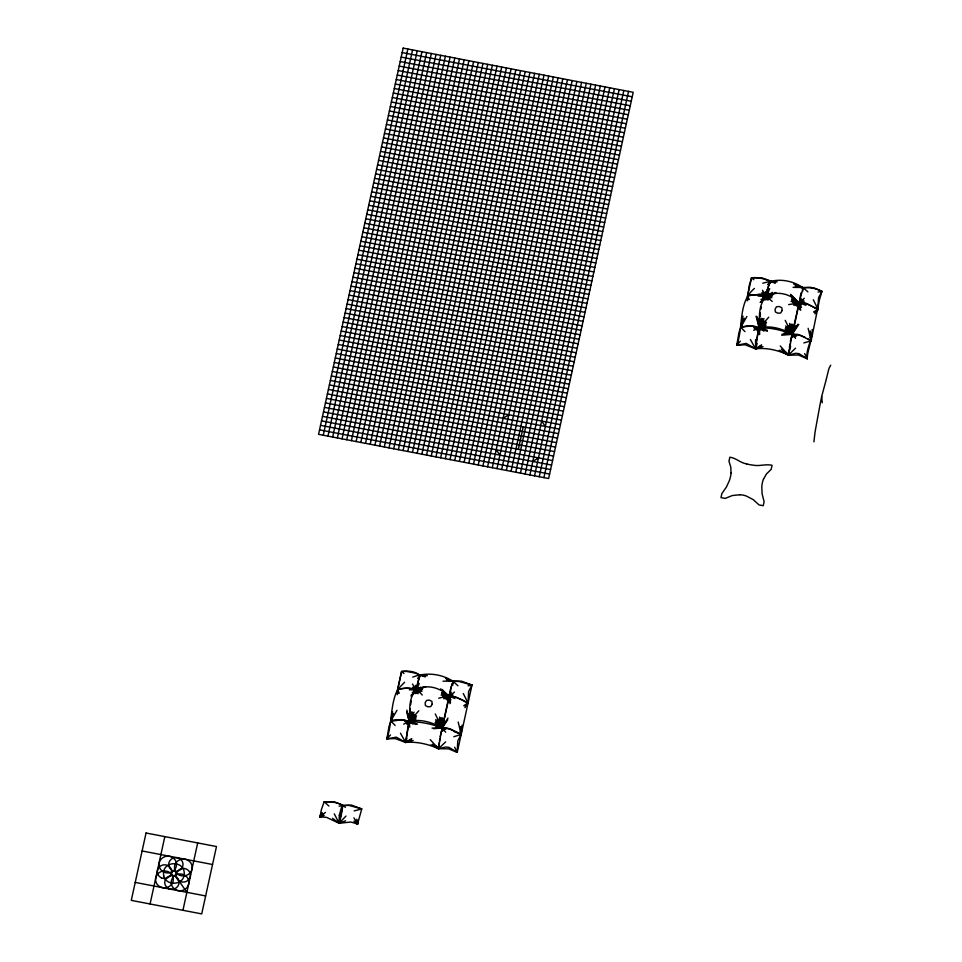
<?xml version="1.0" encoding="UTF-8"?>
<svg xmlns="http://www.w3.org/2000/svg" width="962" height="962" viewBox="0 0 962 962"><rect width="100%" height="100%" fill="white"/><g stroke="black" fill="none" stroke-linecap="round" stroke-linejoin="round"><path stroke-width="1.44" d="M452.753 685.269L453.018 682.19M393.53 713.792L389.045 726.274L386.868 738.84L395.154 738.576L405.651 742.423C416.907 741.462 428.27 744.095 438.492 748.725L448.605 748.845L457.215 752.356L461.183 734.415L461.219 726.983M802.657 291.39L802.777 289.297M811.146 333.309C812 342.051 807.431 350 807.202 358.754L798.568 355.05L788.431 355.146C778.306 350.228 766.822 347.474 755.567 348.833L745.045 344.769L736.796 345.226L738.972 332.467L744.203 318.254M345.322 807.322C339.754 802.356 331.349 801.574 324.182 801.719L321.32 809.824L320.021 816.822L326.539 817.363L339.057 823.256L350.938 822.041L357.575 824.013L357.575 821.788M755.639 346.512L755.567 339.538M791.979 336.243L799.975 299.699M448.905 699.506L451.431 686.062M403.715 724.133C415.632 717.015 430.916 721.512 442.147 727.945L442.592 717.88M798.761 306.842L800.697 294.192M442.075 729.208L449.699 694.432M422.246 695.045C416.366 687.457 406.156 687.217 397.655 689.453L401.587 671.5C407.792 670.502 417.051 671.272 420.406 676.418M792.556 324.266L792.099 334.331L788.407 355.134L779.256 350.276M410.221 708.585L409.716 716.245M397.27 694.72L397.655 689.453L399.458 689.093M430.976 744.804L438.492 748.725L445.634 747.017L449.05 747.39L457.215 752.356L457.756 740.872L461.183 734.415L468.073 702.994L468.59 691.486L472.005 685.028L461.507 681.156L443.025 681.18M731.024 472.895L730.795 467.087L728.956 461.231L729.845 457.203C735.966 457.876 740.475 463.011 746.68 463.912M747.221 300.853L749.194 285.678L751.538 277.886C759.752 276.491 767.628 280.339 775.107 283.129M760.148 316.811L760.413 312.854M756.817 348.484L755.567 348.833L746.199 343.41L736.796 345.226C743.746 326.647 737.638 302.405 754.424 288.456M813.924 441.835L814.898 433.249A16.667 1.431 -79.1 0 1 815.596 429.028L820.021 404.737A33.466 2.874 -79.1 0 1 821.849 395.851L826.334 379.16M413.179 740.415L405.651 742.423L396.308 737.157L386.868 738.84C392.496 722.835 389.935 704.893 397.655 689.453L400.18 689.213M411.52 740.043L405.651 742.423L409.427 719.877M782.852 351.178L788.407 355.134L795.538 353.282L799.013 353.655L807.202 358.754C805.519 348.076 812.938 340.031 812.181 329.485M759.547 324.447L759.619 334.535L757.96 332.299L762.373 318.47M453.811 736.748L461.183 734.415L462.073 725.168M758.176 331.505L755.567 348.833L762.998 346.645M781.312 349.242L788.407 355.134L788.575 353.848M755.723 347.535L755.567 348.833L761.327 346.308M432.864 744.877L438.492 748.725L438.949 744.973M755.891 346.248L756.048 344.985M788.744 352.561L789.068 350.036M410.125 740.067L405.651 742.423L408.261 725.204L412.409 712.084M756.216 343.723L756.385 342.496M439.117 743.746L439.285 742.544M789.405 347.583L789.922 344.047M756.721 340.067L757.07 337.734M439.466 741.341L439.814 739.008M464.947 707.719L468.073 702.994L472.005 685.028L459.006 681.481L450.649 681.192M757.238 336.592L757.972 332.323M355.832 822.883L357.575 824.013L361.76 808.91L351.274 805.038L339.057 806.12M440.163 736.736L442.676 726.286M409.704 727.2L409.331 721.608L411.147 711.832M790.271 341.787L791.882 334.98L795.79 325.709M766.846 292.135L766.461 299.783M744.973 331.613L740.728 327.272L743.013 316.197M395.129 725.48L390.776 720.887L392.64 711.82M803.847 342.929L811.134 340.788L819.6 299.206L821.945 291.402C813.094 286.423 802.753 287.758 793.073 287.337M435.064 722.63L442.147 727.945L450.661 688.564L453.234 681.421C441.366 673.64 425.962 671.969 412.758 677.104M410.558 704.737L411.351 701.118M788.852 352.898L790.644 346.272M445.478 678.426L453.198 681.409L452.765 682.491M150.072 903.979L164.827 836.615M182.936 910.292L197.691 842.928M323.268 435.233L407.852 49.002M327.958 436.135L412.542 49.904M332.66 437.037L417.243 50.806M337.349 437.938L421.933 51.707M342.039 438.84L426.635 52.609M346.741 439.742L431.325 53.511M351.431 440.644L436.026 54.413M356.132 441.546L440.716 55.315M360.822 442.448L445.418 56.217M365.524 443.35L450.108 57.119M370.214 444.252L454.798 58.021M374.903 445.153L459.499 58.922M379.605 446.067L464.189 59.824M384.295 446.969L468.891 60.726M388.997 447.871L473.581 61.628M393.686 448.773L478.282 62.53M398.388 449.675L482.972 63.432M403.078 450.577L487.662 64.334M407.768 451.479L492.364 65.236M412.47 452.38L497.053 66.137M417.159 453.282L501.755 67.039M421.861 454.184L506.445 67.941M426.551 455.086L511.147 68.843M431.253 455.988L515.836 69.745M435.942 456.89L520.538 70.647M440.644 457.792L525.228 71.549M445.334 458.694L529.918 72.451M450.024 459.595L534.619 73.352M454.725 460.497L539.309 74.254M459.415 461.399L544.011 75.156M464.117 462.301L548.701 76.058M415.127 693.662L419.228 683.561M468.807 463.203L553.403 76.96M473.508 464.105L558.092 77.862M478.198 465.007L562.782 78.764M482.888 465.909L567.484 79.666M487.59 466.81L572.174 80.58M492.279 467.712L576.875 81.481M496.981 468.614L581.565 82.383M432.876 744.131L438.492 748.725L441.113 732.335L445.129 721.175M501.671 469.516L586.267 83.285M506.373 470.418L590.957 84.187M511.062 471.32L595.646 85.089M518.326 449.314L523.244 426.863M515.752 472.222L600.348 85.991M520.454 473.124L605.038 86.893M525.144 474.025L609.74 87.795M529.846 474.927L614.429 88.696M534.535 475.829L619.131 89.598M539.237 476.731L623.821 90.5M543.927 477.633L628.523 91.402M761.11 318.218L758.381 330.748M765.091 300.048L769.672 288.672L767.207 290.103L766.137 296.585L764.85 299.05M826.394 378.896L828.378 370.659A16.667 1.431 -79.1 0 1 829.208 367.941L830.711 365.223M799.843 309.656L798.989 302.91L803.162 287.806L809.583 287.229L814.261 287.987L821.945 291.402L818.59 297.655L817.616 310.065M761.038 309.018L761.447 307.215M762.746 329.629L751.538 325.829L740.728 327.272L742.7 320.154M400.481 733.224L405.651 742.423L406.89 738.323M391.678 720.694L390.776 720.887L392.785 713.828M791.906 297.246L798.989 302.898L792.099 334.331L792.652 337.421M425.216 676.935L414.923 673.039L406.433 671.404L401.587 671.5L397.655 689.453L404.581 682.262M321.825 816.377L320.021 816.822L320.683 814.73M793.662 329.196L792.099 334.331L793.53 336.399M775.348 282.708L761.688 277.777L751.538 277.886L747.366 296.573M800.913 293.518L801.13 292.857M418.999 678.499L416.702 686.892L416.498 693.398M418.783 679.112L415.74 690.993M451.647 685.425L451.863 684.812M757.13 343.602L755.567 348.833L761.567 345.586M418.999 678.499L420.358 675.096L427.32 675.721M768.951 284.704L767.207 290.103L770.309 281.481C783.381 278.018 798.352 282.335 807.864 291.871M452.092 684.21L452.537 683.044M769.167 284.115L770.322 281.493L771.536 281.289M419.889 676.178L420.358 675.096L425.529 675.877M763.527 479.136L766.473 473.941L771.199 469.348L772.077 465.319C765.8 463.708 759.307 466.558 752.885 465.103A20.503 8.959 8.5 0 1 746.656 463.937M802.476 289.321L803.174 287.794L793.758 284.127M408.561 722.763L414.045 712.145M800.757 310.221L798.989 302.91L801.142 298.617M324.194 815.451L320.021 816.822L322.234 812.601M446.572 699.699L451.25 692.303M414.826 692.832L415.307 691.858M442.724 731.228L442.159 727.921L447.979 718.049M742.544 326.767L740.728 327.26L746.873 316.534M740.728 327.26L742.351 324.338M416.029 724.398L401.575 719.588L390.776 720.887L396.993 710.281M763.996 318.53L758.116 329.738M390.776 720.887L392.424 718.001M406.962 724.362L413.949 714.369M433.561 728.715L442.171 727.921L447.715 719.792M796.536 306.084L798.989 302.898L791.618 298.941M814.898 313.852L818.013 309.367L813.299 299.759M797.763 324.29L792.099 334.331L781.673 335.221M763.648 300.096L768.157 293.302M417.532 688.046L415.572 691.005M414.297 692.856L414.947 691.882M763.9 320.755L756.926 330.555M411.039 696.163L418.59 688.155M761.11 302.212L765.391 297.21L772.438 292.34M406.577 723.051L409.295 721.596L418.795 710.798M798.785 324.422L792.099 334.331L782.094 334.199M417.604 678.523L419.781 675.805M800.264 305.928L798.989 302.91L801.502 299.952M407.239 722.041L409.295 721.596L414.826 715.644M736.796 345.226L740.331 341.209M767.592 284.656L769.744 282.119M321.981 815.319L320.021 816.822L322.619 813.912M445.262 698.917L450.709 694.6M465.055 706.216L468.073 702.994L463.287 693.542M386.868 738.84L390.5 734.896M815.018 312.385L818.013 309.367L806.421 303.523L798.977 302.898L796.247 301.25M780.23 345.923L788.407 355.134L795.526 348.184M760.136 302.417L769.792 293.482M801.514 307.407L798.989 302.91L804.316 298.292M430.254 739.682L438.492 748.725L445.634 741.894M411.207 695.057L420.851 687.036M320.021 816.822L325.445 812.373M443.626 698.725L449.026 696.512L454.461 692.075M768.746 317.183L759.246 328.018L756.565 329.293M764.778 322.029L759.246 328.018L753.703 330.279M404.99 721.512L409.295 721.596L416.57 715.824M795.225 305.303L798.989 302.898L791.57 300.012M345.983 816.065L339.057 823.256L334.271 813.816M814.285 312.277L818.013 309.367L806.421 303.535L798.989 302.91L796.38 300.914M796.356 300.625L798.989 302.898L803.126 299.904M465.307 705.206L468.073 702.994L456.505 697.402L451.803 696.44L443.795 697.342M445.911 696.62L449.026 696.512L452.116 694.299M407.419 721.115L409.295 721.596L416.053 717.375M762.89 298.737C772.005 290.777 786.05 292.039 795.081 299.495M463.732 705.747L468.073 702.994L465.163 701.382M766.991 297.054L760.401 294.408L758.056 296.019L766.125 296.597L770.033 298.064M760.93 299.603L768.806 295.286L775.444 293.157M766.522 322.21L759.246 328.018L754.917 329.016M405.651 742.423L411.748 738.588M813.696 311.916L818.013 309.367L814.068 307.624M412.289 692.46L417.616 689.489M503.102 418.314L508.778 414.718M532.792 461.459L538.467 457.864M761.567 344.853L755.567 348.833L750.408 339.514M793.578 305.11L798.989 302.898L791.053 301.431M770.586 293.879C757.599 299.916 758.898 318.278 760.1 330.038M393.494 720.358L403.595 719.696L409.295 721.596L416.065 718.987M766.017 323.761L759.246 328.018L753.811 327.826M762.722 297.955L772.606 295.286M790.656 295.142L798.989 302.898L804.232 301.13M413.9 691.137L422.655 688.9M418.927 688.948C407.467 694.552 410.269 710.99 409.283 721.632L409.908 723.015M419.155 688.804L424.23 686.82M442.917 696.067L449.026 696.512L453.21 695.153M340.572 822.63L345.611 820.79M354.16 810.906L361.76 808.91L348.761 805.35L342.989 805.29L334.343 801.791L324.182 801.719L328.92 806.072M762.746 283.201L769.347 281.565L777.188 281.902M767.472 296.104L762.95 296.597M775.877 292.472L766.137 296.585L759.475 294.348L749.41 295.406L760.401 294.42M417.532 689.742L414.045 690.259M420.454 688.371L425.649 686.928M788.66 304.593L798.989 302.898L792.868 302.453M438.708 698.208L444.24 696.825M790.632 294.348L798.989 302.898L801.695 302.2M793.746 303.727L798.989 302.898M766.029 325.372L759.246 328.018L756.397 327.236M768.878 295.659L770.358 295.238M468.085 685.846L472.005 685.028M441.089 695.045L449.026 696.512L450.841 696.079M818.097 292.051L821.945 291.402M417.472 689.886L409.319 689.826M768.746 295.947L766.137 296.585L763.491 294.853M743.434 326.647C750.588 324.615 758.357 326.082 763.924 331.156M401.274 688.792C407.191 687.842 414.514 687.469 418.735 692.52M392.219 720.598L396.861 720.586M432.046 728.102L443.819 728.114M406.625 711.904L409.283 721.632C421.645 721.74 434.319 724.434 445.719 729.34M441.618 693.626L449.026 696.512L454.593 696.777L461.291 699.446M435.798 727.056L447.715 728.174L461.183 734.415L460.521 726.671M750.757 295.454L747.606 295.851L747.883 299.483M739.922 494.757L732.298 495.538L725.216 498.412L720.995 497.607L721.873 493.566L726.43 487.012L729.292 480.808A20.659 12.145 -65.2 0 0 731.084 472.871M440.764 727.476L450.829 729.196L461.183 734.415L458.189 722.041M406.914 710.16L409.283 721.632L413.287 722.005M784.042 333.129L792.087 334.331L796.584 336.051M800.649 287.494L803.162 287.806L797.209 285.702M772.041 296.248L766.125 296.585L761.471 292.917M422.077 689.874L416.161 690.199L414.43 689.081M764.562 328.439L759.246 328.018L756.048 316.209M795.165 286.039L803.162 287.806M446.861 680.086L453.198 681.409L457.948 685.786M408.489 714.141L409.283 721.632L417.532 724.158M794.612 334.584L787.71 332.948M775.408 282.082L770.322 281.493L770.406 283.032M402.176 52.585L632.226 96.789M401.19 57.083L631.24 101.287M400.204 61.568L630.266 105.772M399.218 66.065L629.28 110.269M398.244 70.551L628.294 114.755M397.258 75.048L627.308 119.252M396.272 79.533L626.322 123.737M395.286 84.031L625.348 128.235M394.3 88.516L624.362 132.72M393.326 93.013L623.376 137.205M392.34 97.499L622.39 141.703M391.354 101.996L621.404 146.188M390.368 106.481L620.43 150.685M389.382 110.979L619.444 155.171M388.407 115.464L618.458 159.668M387.421 119.961L617.472 164.153M386.435 124.447L616.486 168.651M385.449 128.944L615.512 173.136M384.475 133.429L614.526 177.633M383.489 137.927L613.54 182.119M382.503 142.412L612.553 186.616M381.517 146.909L611.567 191.101M380.531 151.395L610.593 195.599M379.557 155.892L609.607 200.084M378.571 160.377L608.621 204.581M377.585 164.863L607.635 209.067M376.599 169.36L606.649 213.564M375.613 173.845L605.675 218.049M374.639 178.343L604.689 222.547M373.653 182.828L603.703 227.032M372.667 187.325L602.717 231.529M371.681 191.811L601.731 236.015M370.695 196.308L600.757 240.512M369.721 200.793L599.771 244.997M368.735 205.291L598.785 249.495M367.749 209.776L597.799 253.98M366.762 214.273L596.825 258.465M365.776 218.759L595.839 262.963M364.802 223.256L594.853 267.448M363.816 227.741L593.867 271.945M362.83 232.239L592.881 276.431M361.844 236.724L591.907 280.928M360.858 241.221L590.921 285.413M359.884 245.707L589.934 289.911M358.898 250.204L588.948 294.396M357.912 254.689L587.962 298.893M356.926 259.187L586.988 303.379M355.94 263.672L586.002 307.876M354.966 268.17L585.016 312.361M353.98 272.655L584.03 316.859M352.994 277.152L583.044 321.344M352.008 281.638L582.07 325.841M351.022 286.123L581.084 330.327M350.048 290.62L580.098 334.824M349.062 295.106L579.112 339.309M348.076 299.603L578.126 343.807M347.09 304.088L577.152 348.292M346.104 308.586L576.166 352.789M345.13 313.071L575.18 357.275M344.143 317.568L574.194 361.772M343.157 322.054L573.208 366.257M342.171 326.551L572.234 370.743M341.197 331.036L571.248 375.24M340.211 335.534L570.262 379.725M339.225 340.019L569.276 384.223M338.239 344.516L568.289 388.708M337.253 349.002L567.315 393.205M336.279 353.499L566.329 397.691M335.293 357.984L565.343 402.188M334.307 362.482L564.357 406.673M333.321 366.967L563.371 411.171M332.335 371.464L562.397 415.656M331.361 375.95L561.411 420.153M330.375 380.447L560.425 424.639M329.389 384.932L559.439 429.136M328.403 389.43L558.453 433.621M327.417 393.915L557.479 438.119M326.443 398.4L556.493 442.604M325.457 402.898L555.507 447.102M324.471 407.383L554.521 451.587M323.485 411.88L553.547 456.084M322.498 416.366L552.561 460.57M321.524 420.863L551.575 465.067M320.538 425.348L550.589 469.552M319.552 429.846L549.603 474.05M142.111 850.973L212.542 864.501M135.221 882.407L205.652 895.935M420.358 675.096L424.11 676.07M800.829 305.279L798.989 302.91L806 305.231L804.509 302.886M454.148 731.589L459.535 733.537M447.162 679.461L453.198 681.409M441.654 692.556L454.978 698.604M771.885 297.751L766.125 296.585L762.986 292.183M421.921 691.365L416.161 690.199L412.47 687.325M464.935 701.659L468.073 702.994M798.989 302.91L801.358 303.968M767.315 330.207L759.246 328.018L756.938 316.45M447.691 695.646L450.637 697.282M462.265 699.915L464.189 700.877M805.302 337.53L797.642 334.331L792.099 334.331C781.878 330.038 770.346 327.417 759.246 328.018L758.284 318.494M420.069 691.678L416.161 690.199L413.852 686.952M767.363 331.325L759.246 328.018L759.138 322.559M810.281 330.94L811.122 340.788L800.721 335.413L792.099 334.331C782.395 328.667 770.382 325.072 759.246 328.018L761.796 329.942M808.188 339.093L809.703 339.947M810.16 340.211L811.134 340.788L808.128 328.307M409.235 719.865L409.283 721.632L412.794 723.989M785.028 329.016L792.652 334.812L795.55 338.323M751.538 277.886L753.811 279.701M353.884 821.127L357.575 824.013L356.878 819.227M409.331 721.608L411.014 722.919M767.904 297.631L772.197 301.431M332.503 818.277L337.482 822.041M443.434 692.051L450.276 698.123M443.626 730.17L442.159 727.921L443.554 729.016M447.727 695.526L450.962 699.891M440.596 688.864L447.823 695.237M401.587 671.5L403.908 673.52M450.529 702.609L449.038 696.524C440.885 687.95 426.755 683.273 416.161 690.199L418.061 693.806M795.069 336.724L785.545 327.525M435.594 721.139L442.147 727.945L441.173 717.604M442.159 727.921L445.671 732.19M442.123 689.453L449.026 696.512L450.012 703.643M447.763 695.117L449.026 696.512M768.686 298.905L766.125 296.585L762.469 290.247M785.701 325.89L792.099 334.331L791.125 323.99M435.738 719.504L442.147 727.945L439.61 717.063M436.471 746.055L438.492 748.725M786.411 352.417L788.407 355.134M356.084 821.849L357.575 824.013L355.976 820.297M541.642 421.031L545.358 426.431M496.224 449.747L499.927 455.134M175.192 875.36L186.868 892.327M412.482 684.006L416.173 690.199L416.173 687.986M353.896 817.82L357.575 824.013M787.625 326.419L792.099 334.331L789.561 323.448M437.662 720.033L442.147 727.945L439.009 719.191M785.208 320.346L792.099 334.331L788.96 325.577M435.257 713.96L442.147 727.945M454.617 747.221L457.215 752.356M804.629 353.559L807.202 358.754M768.013 300.192L764.549 292.857M397.943 693.325L397.655 689.453L399.242 693.361M415.127 687.758L416.173 690.199L415.476 685.425M749.17 299.519L747.606 295.851L748.508 295.611L747.606 295.851L748.556 299.639M460.269 731.036L461.183 734.415M810.208 337.385L811.122 340.788M397.655 689.453L398.364 692.339M765.427 291.751L766.125 296.585L766.125 293.194M821.692 396.56L822.257 402.813M739.922 494.745A20.503 17.581 19.2 0 1 746.127 495.935L753.126 499.543L759.018 504.906L763.227 505.711L764.117 501.683L762.108 493.867L761.796 487.049A20.659 14.743 84.7 0 1 763.479 479.1M339.309 815.307L339.057 823.256C341.75 816.738 345.274 792.063 339.309 815.307M163.744 875.973C166.378 887.12 186.868 885.365 184.007 870.935C181.397 859.763 160.931 861.615 163.744 875.973M339.225 822.065L339.057 823.256L342.304 807.154L339.225 822.065M146.044 833.008L131.289 900.372L201.719 913.9L216.474 846.536L146.044 833.008M403.162 48.1L318.566 434.331L548.629 478.535L633.212 92.304L403.162 48.1M342.749 805.891L342.52 806.517L342.989 805.29L342.749 805.891M432.154 704.136L430.796 706.601L427.922 706.817L425.384 705.555L425.156 702.789L426.527 700.396L429.389 700.12L431.926 701.43L432.154 704.136M782.118 310.522L780.747 312.987L777.885 313.203L775.348 311.941L775.107 309.175L776.478 306.782L779.352 306.505L781.878 307.816L782.118 310.522M172.751 870.694A7.203 6.866 -5.1 0 0 183.02 863.864A7.203 6.866 -5.1 0 0 171.765 858.838A7.203 6.866 -5.1 0 0 172.751 870.694M172.847 875.528A2.405 2.285 -5.1 0 0 176.274 873.255A2.405 2.285 -5.1 0 0 172.523 871.572A2.405 2.285 -5.1 0 0 172.847 875.528M161.4 877.873A7.203 6.866 -5.1 0 0 171.669 871.043A7.203 6.866 -5.1 0 0 160.413 866.016A7.203 6.866 -5.1 0 0 161.4 877.873M180.183 881.481A7.203 6.866 -5.1 0 0 190.44 874.65A7.203 6.866 -5.1 0 0 179.197 869.624A7.203 6.866 -5.1 0 0 180.183 881.481M168.819 888.66A7.203 6.866 -5.1 0 0 179.088 881.829A7.203 6.866 -5.1 0 0 167.833 876.803A7.203 6.866 -5.1 0 0 168.819 888.66M179.497 875.167A8.874 8.466 -5.1 0 0 192.16 866.75A8.874 8.466 -5.1 0 0 178.283 860.557A8.874 8.466 -5.1 0 0 179.497 875.167M176.226 890.042A8.85 8.442 -5.1 0 0 188.853 881.649A8.85 8.442 -5.1 0 0 175.024 875.468A8.85 8.442 -5.1 0 0 176.226 890.042M160.618 887.108A8.886 8.478 -5.1 0 0 173.292 878.679A8.886 8.478 -5.1 0 0 159.403 872.474A8.886 8.478 -5.1 0 0 160.618 887.108M163.973 872.161A8.802 8.405 -5.1 0 0 176.527 863.816A8.802 8.405 -5.1 0 0 162.77 857.671A8.802 8.405 -5.1 0 0 163.973 872.161"/></g></svg>
